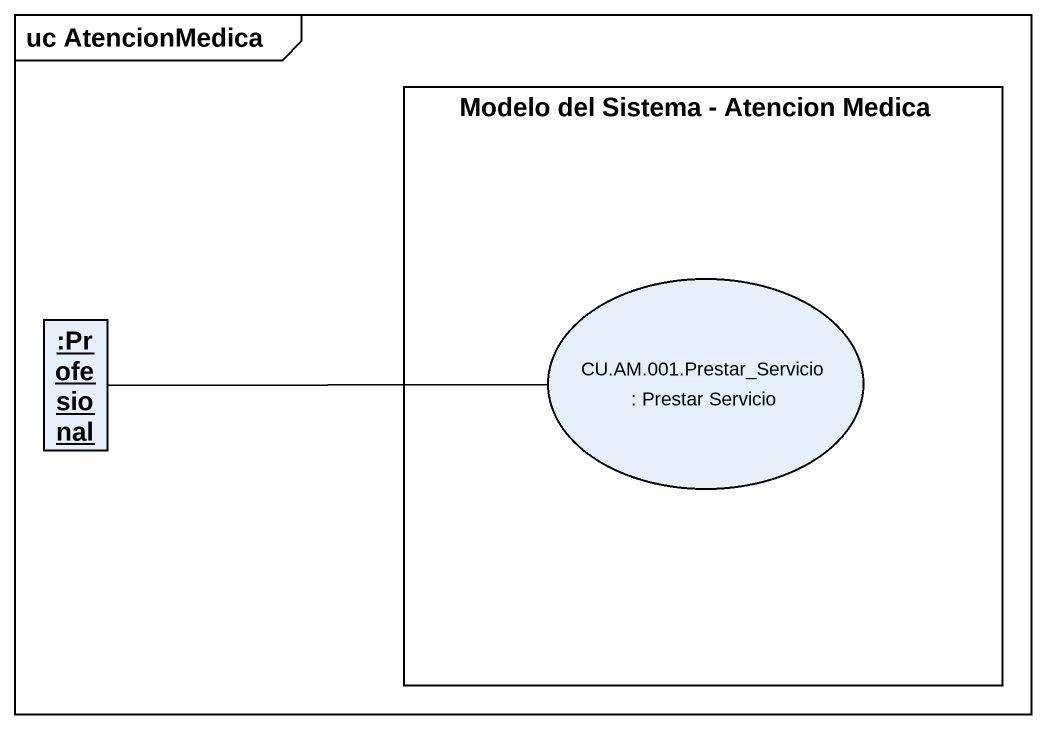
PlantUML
@startuml
mainframe uc AtencionMedica
allowmixing
hide circle
hide empty members
rectangle "Modelo del Sistema - Atencion Medica" as Modelo_del_Sistema_Atencion {
  usecase "CU.AM.001.Prestar_Servicio : Prestar Servicio" as CU_AM_001_Prestar_Servicio
}
object ":Profesional" as Profesional
Profesional -right- CU_AM_001_Prestar_Servicio
@enduml
